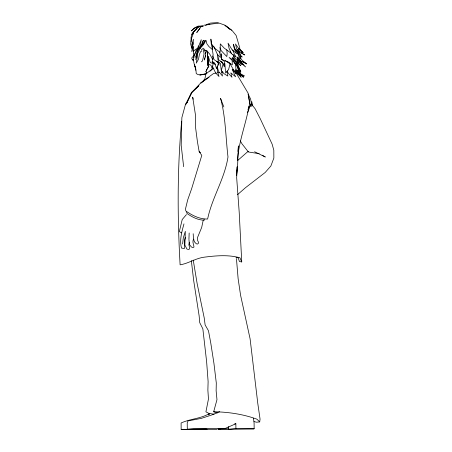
<?xml version="1.0" encoding="UTF-8"?>
<svg xmlns="http://www.w3.org/2000/svg" width="452" height="452" viewBox="0 0 452 452"><rect width="100%" height="100%" fill="white"/><g stroke="black" fill="none" stroke-linecap="round" stroke-linejoin="round"><path stroke-width="0.68" d="M191.049 41.957L191.06 37.363L192.213 33.262L196.919 28.555M204.733 58.076L204.507 60.009L205.377 55.72M205.4 53.652L205.411 52.274L204.536 50.528M193.936 53.771L193.874 57.263L193.908 56.647C192.388 62.579 196.224 67.811 196.236 73.569C198.976 75.987 202.694 74.495 205.796 73.874M188.947 238.978L189.168 233M205.366 57.099L205.524 54.11M236.622 174.246L237.147 166.816L236.678 177.839L239.193 212.101L241.747 261.928L239.43 261.533L238.238 257.911L235.984 257.284M237.95 151.454L238.407 145.917L237.56 166.765L236.605 175.591M193.648 32.73L191.586 38.087L190.625 43.923L191.772 48.223L192.14 44.149L193.45 39.239L192.97 44.675L191.71 51.539L193.75 46.24L193.123 51.358L196.688 48.624L194.298 55.602L197.479 49.195L201.259 39.674L200.485 44.901L195.462 57.161L198.654 51.63L200.236 47.935M212.655 45.025L212.276 49.014L213.095 54.522L212.79 59.704L209.994 54.494L206.711 50.466L204.784 50.381M181.659 121.204C177.212 168.907 177.404 217.016 180.111 264.838C188.269 263.533 195.349 258.482 203.637 257.256C215.66 255.708 228.079 254.516 239.922 257.787L241.747 261.928M205.259 53.562L205.411 52.274M193.637 50.584L193.377 52.686L194.1 54.172M237.486 160.494C238.662 141.753 245.848 124.221 249.137 105.87L247.973 109.808M193.501 239.17C192.089 242.029 193.755 244.368 193.993 247.041L192.981 247.606L191.535 247.08L189.428 244.645L188.947 239.509M254.03 421.569L256.572 422.224L259.702 421.897L260.064 419.151L257.793 403.45L250.092 338.814L240.56 295.139L238.125 278.692L236.441 258.504M217.259 413.032L213.677 411.755L216.977 399.664L216.129 390.765L216.299 382.968L213.926 363.289L210.773 343.074L208.479 330.768L205.129 324.926L204.231 317.982L197.128 283.5L193.241 260.115M198.349 45.878L195.716 59.63L197.727 54.522L196.281 63.156L198.462 59.348L199.456 54.319L200.705 51.494L201.846 51.11M223.107 64.037L221.282 70.585L220.356 63.37L216.525 61.212L218.418 63.274L216.598 68.823L214.717 63.122L212.451 61.545M203.214 220.186L201.677 227.463L197.53 237.509L197.66 240.56L198.49 242.261L198.258 243.571L197.174 244.097L196.066 243.566L194.428 241.82M189.315 242.244L188.834 244.764L189.772 247.781L189.529 248.979L188.461 249.498L186.874 249.024L184.868 245.024L185.337 231.328L183.297 237.888L182.602 243.984M213.118 63.608L212.27 68.936L210.965 65.224L208.773 64.297L208.118 60.353L207.926 64.088L208.931 66.06L206.225 70.591L208.276 66.834L207.355 60.127L207.315 52.675M216.299 73.026L213.649 73.444L200.773 82.931L192.004 92.18L185.439 104.57L181.873 117.605L181.19 145.295L183.636 166.669M185.602 237.204C183.828 240.865 184.552 244.747 184.399 248.51L181.523 248.097C179.308 240.102 181.857 231.61 183.97 223.893M201.281 50.358L201.615 49.268M247.526 112.672L250.73 104.463M200.761 46.703L203.366 40.251L201.784 45.019L197.863 49.788L202.456 45.381L205.061 40.381L203.072 44.646L199.479 48.822L203.66 44.443L206.005 40.307L206.858 43.759L208.948 46.596L212.564 49.737L211.208 43.584L210.875 39.109L211.717 44.302L215.039 48.55L220.141 52.381L220.299 43.861L224.147 48.042L231.232 53.302L229.023 48.178L228.051 43.166L231.836 49.426L236.667 53.658L234.498 49.319L233.503 44.228L234.492 48.579L239.131 53.568L236.588 48.658L235.486 43.934L238.78 48.692L242.199 52.596L238.882 48.33M190.207 95.909L186.309 103.983L191.332 92.762L198.936 85.677L192.004 92.18L190.806 94.666M194.01 54.799L193.179 56.438L191.947 57.585L191.851 58.816L193.06 60.184M185.439 104.57L187.026 102.288M200.869 27.035L196.739 32.516L199.835 28.532M201.389 82.97L204.886 78.857L205.852 73.992L211.948 69.218L213.869 68.557M186.433 214.593L182.224 219.519L179.314 231.639L181.642 232.853M195.089 65.879L194.739 66.246L195.546 67.348M237.526 160.641L247.408 151.968L248.634 151.386M237.543 194.648L245.391 187.772L265.188 172.466L270.867 166.008L273.861 158.053L273.816 150.256L272.132 144.143L260.369 118.989L255.143 108.813L251.165 103.711M209.756 413.546L208.186 414.925L209.332 414.185M205.637 25.521L206.841 24.476L210.462 23.092L217.711 22.6L224.91 25.165L232.221 30.663L236.147 35.505L239.893 48.387M209.937 71.286L211.971 69.54M250.736 106.621L251.764 105.791L250.623 99.056L248.12 94.005L250.188 105.808L248.058 93.078L235.611 72.218M200.773 82.931L209.044 77.309M253.459 418.207L254.086 422.97L254.16 428.739L253.747 428.988L228.333 429.315L228.3 426.586M209.592 413.461C200.824 418.767 190.128 418.761 181.105 423.004L181.156 429.4L207.135 429.208M201.343 61.822L202.021 61.512L202.694 60.054L204.05 54.07L203.479 49.986L202.264 48.556M228.333 429.315L235.916 428.513L235.859 423.739L225.164 428.468L193.868 428.626L187.292 429.281L187.218 422.886L188.009 420.919L201.496 418.332L211.79 414.97L219.661 411.71M216.429 67.681L217.711 67.241M193.213 50.262L193.563 50.166M205.089 73.953L199.891 74.936L205.937 74.094M217.627 72.812L219.615 72.495M221.604 72.179L222.926 71.97M203.479 25.877L199.016 26.493L195.202 30.007L191.976 34.55L194.513 30.595L198.157 26.979L202.31 26.521M213.677 411.755C228.288 411.987 243.136 414.145 256.945 419.19L259.702 421.897M234.65 423.863L235.859 423.739M200.688 26.628L197.496 26.843L194.01 28.521L191.365 30.928L194.422 27.917L198.174 26.109L203.27 26.024M181.156 429.4L206.468 429.174M228.531 429.016L218.141 429.123L227.785 429.055M217.887 429.089L220.565 429.067M216.915 429.338L187.292 429.281M235.916 428.513L254.16 428.739M204.242 25.142C208.83 24.86 213.581 23.193 218.299 23.611M209.344 24.589L207.79 24.487L209.779 24.64M193.467 59.884L192.332 59.777L193.473 60.009M259.216 153.691L248.391 151.974L242.006 143.849L240.294 140.877M214.095 414.241L208.773 413.337L205.914 411.845L208.457 399.026L207.88 390.087L208.112 381.584L206.626 361.713L202.846 328.813L199.761 322.745L199.117 315.716L193.705 280.737L191.337 260.618M236.967 51.867L239.074 56.822L242.634 60.732L246.656 63.879L240.989 61.127L237.373 57.376L238.181 62.037L243.634 64.766L234.554 57.771L233.611 55.133M254.6 151.748L265.313 157.008L262.313 155.217M222.542 62.365L220.825 61.495L223.231 63.466M203.366 48.2L204.909 49.969M233.085 54.483L233.933 58.461L240.82 65.557L235.385 61.365L229.113 57.46L232.142 60.449L232.334 64.845L227.768 61.738L221.666 59.562L221.034 53.647L221.7 59.235L224.508 61.528L224.316 66.766L222.333 62.387L218.791 59.896L217.452 54.15L217.937 59.76L218.988 62.257L218.853 65.455L217.983 62.201L214.073 59.636L212.706 55.997M225.254 60.658L230.051 63.664L235.712 73.783L236.034 69.664L235.435 63.811L232.757 60.811L236.153 63.811L239.916 72.947L238.611 69.631L237.159 63.721L240.809 71.947L237.323 64.122M242.814 61.432L246.656 63.879M241.272 52.686L244.752 54.963L240.052 52.455L237.639 49.138L240.018 53.726L240.922 58.602L238.701 54.353L234.204 47.703M234.644 71.964L233.56 71.241L232.684 69.348M235.735 72.687L240.628 75.953L235.82 71.529M234.418 70.862L232.175 69.365L235.611 76.8L230.819 72.862L231.972 77.275L228.237 73.167L227.232 70.958M235.537 71.614L241.255 77.428L237.916 72.433L235.814 70.218M240.82 65.557L235.413 61.777L232.215 57.67L235.385 61.365M200.247 152.454L199.168 151.697L197.434 141.764L195.513 127.091L195.541 115.407L192.682 97.169L193.157 99.214M200.225 152.437L199.168 151.697L201.795 155.358L191.637 188.71L187.699 199.869L185.461 209.039L185.828 210.943C192.117 215.463 199.722 219.254 207.621 219.045C212.022 197.569 224.797 178.557 227.989 156.934C225.661 137.419 225.751 117.418 220.57 98.383L223.842 107M231.571 30.143L224.972 25.295L230.288 29.646M227.593 61.845L230.051 63.664L228.627 69.495L225.627 73.049L224.836 63.523M240.515 55.816L242.17 57.065L239.639 54.195M238.927 49.245L243.199 52.601L239.368 48.861M235.938 71.501L238.639 73.653L244.583 75.964L239.317 73.139L236.825 69.823L238.571 73.128L243.47 77.235L238.43 72.84L243.684 76.772L235.486 69.783M212.095 61.67L212.875 62.579M237.396 58.551L242.086 64.517L241.605 63.308M234.238 62.568L237.503 66.783M205.773 50.584L207.801 53.234M238.193 57.884L239.345 59.432M230.215 51.635L231.803 53.929L236.334 57.302L234.571 54.511L232.701 50.008M238.972 58.314L241.86 62.822L245.555 66.941L240.967 63.031L237.808 57.37M235.147 63.15L239.876 70.201L238.583 67.54M213.66 46.177L217.536 54.613L220.48 57.489L219.627 51.997M195.078 66.568L195.569 67.602M206.711 73.145L205.875 71.269L206.688 73.382M219.892 47.658L221.209 50.692L226.802 56.556L227.181 53.788L226.819 49.793M194.388 64.506L194.58 64.975M191.874 43.821L192.58 45.771M237.255 64.167L240.515 74.297L238.311 69.207L236.481 63.32M204.055 219.101L204.389 220.135C198.095 220.254 192.128 217.033 187.071 213.525L186.563 211.971M212.282 65.986L215.576 72.823L219.022 76.529L217.468 71.32L217.169 66.879M217.124 66.246L218.508 71.292L222.474 76.038L221.469 70.693L223.977 73.676L227.842 76.038L226.977 71.19M194.258 241.515L193.456 238.068L193.168 233.712M251.736 101.514L252.662 105.904M195.744 69.032L195.411 67.026L195.948 70.241M207.129 51.946L208.152 59.088L207.298 65.252L208.57 58.907L208.344 56.562L210.237 62.529L215.384 64.393L212.491 61.884L212.502 58.59M192.84 42.307L193.072 44.324M191.642 46.951L191.772 48.223M237.407 57.082L237.752 60.495M237.797 61.088L237.927 62.868"/></g></svg>
